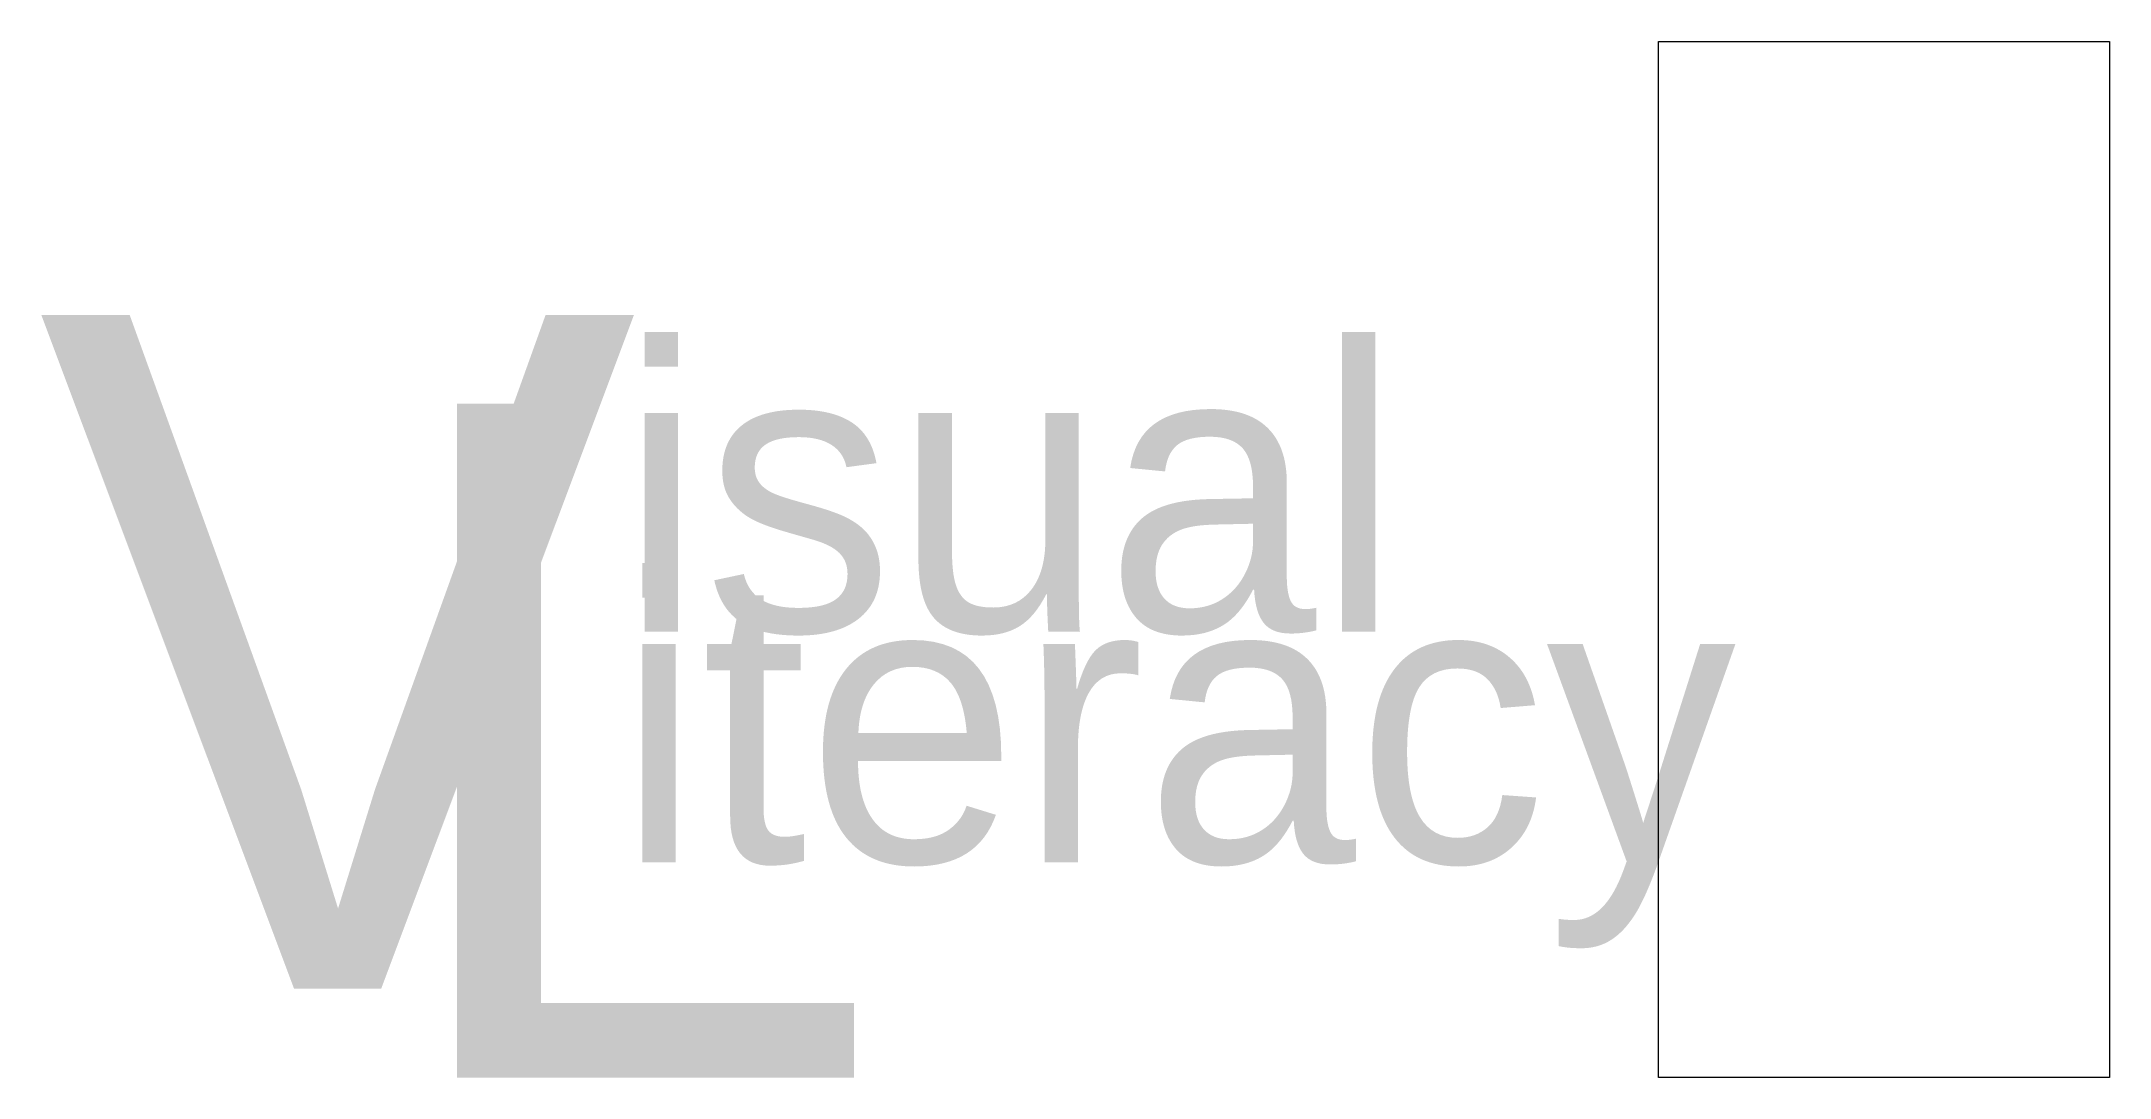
# Model space of a CAD drawing. Header units: inches. Extents: x 0.13 to 6.05, y -2.87 to 0.09.
import ezdxf

# ---------------------------------------------------------------- set-up
doc = ezdxf.new("R2010")
doc.units = ezdxf.units.IN
doc.header["$MEASUREMENT"] = 0
doc.layers.add('Layer 3', color=7, linetype='Continuous', lineweight=0)
picture_1 = doc.add_image_def('image1.png', size_in_pixel=(284, 652))
picture_2 = doc.add_image_def('image2.png', size_in_pixel=(284, 652))

# ---------------------------------------------------------------- blocks, each defined once
blk = doc.blocks.new('Block_0')
at = {"layer": 'Layer 3', "char_height": 0.2, "attachment_point": 7}
for s, insert in [('\\C254;\\c15984054;\\FMyriad Pro|b0|i0|c1;\\H1.926555;\\W1.000000;V', (0.1219, -2.6189)), ('\\C254;\\c15984054;\\FQuicksand Regular|b0|i0|c1;\\H0.813333;\\W1.000000;isual', (1.7871, -1.6088)), ('\\C153;\\c14066251;\\FMyriad Pro|b0|i0|c1;\\H1.926555;\\W1.000000;L', (1.1118, -2.8727)), ('\\C153;\\c14066251;\\FQuicksand Regular|b0|i0|c1;\\H0.813333;\\W1.000000;iteracy', (1.7799, -2.5029))]:
    blk.add_mtext(s, dxfattribs=dict(at, insert=insert))
at = {"layer": 'Layer 3'}
image = blk.add_image(picture_1, insert=(6.0521, 0.0902), size_in_units=(1.2906, 2.9629), rotation=180, dxfattribs=at)
image = blk.add_image(picture_2, insert=(6.0521, 0.0902), size_in_units=(1.2906, 2.9629), rotation=180, dxfattribs=at)

msp = doc.modelspace()

# ---------------------------------------------------------------- block references
at = {"layer": 'Layer 3'}
msp.add_blockref('Block_0', (0, 0), dxfattribs=at)

doc.saveas('drawing.dxf')
